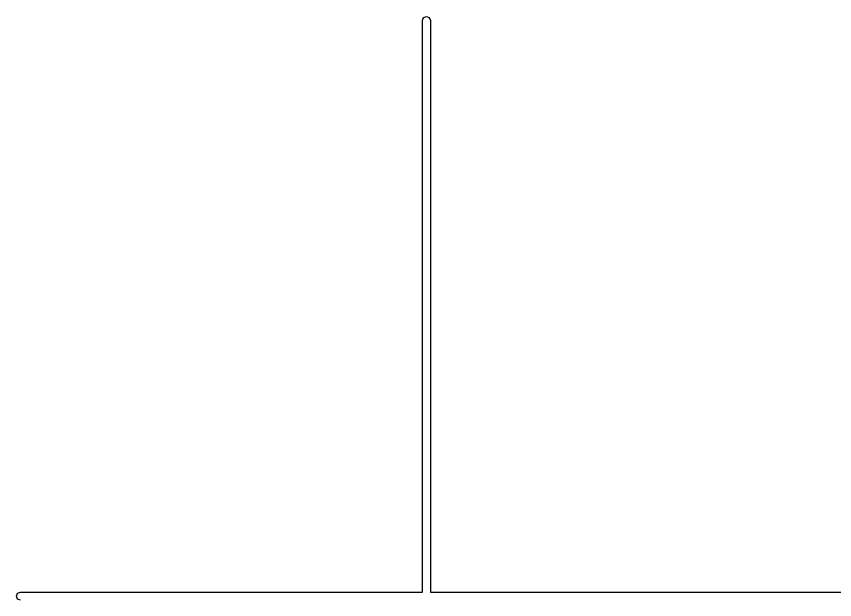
# Model space of a CAD drawing. Extents: x -3.77 to 3.77, y 0.07 to 7.77.
# Drawn here: x -1.2031 to -0.7271, y 6.5531 to 6.8921 of the extents above; entities that cross this region are included whole.
import ezdxf

# ---------------------------------------------------------------- set-up
doc = ezdxf.new("R2010")
doc.units = 0
doc.header["$MEASUREMENT"] = 0
doc.layers.add('BLACK', color=7, linetype='CONTINUOUS')

msp = doc.modelspace()

# ---------------------------------------------------------------- linework, layer by layer
at = {"layer": 'BLACK', "linetype": 'CONTINUOUS'}
for p, q in [((-0.966929, 6.88976), (-0.966237, 6.89143)), ((-0.966929, 6.55748), (-0.966929, 6.88976)), ((-0.966237, 6.89143), (-0.964567, 6.89213)), ((-0.964567, 6.89213), (-0.962897, 6.89143)), ((-0.962897, 6.89143), (-0.962205, 6.88976)), ((-0.962205, 6.88976), (-0.962205, 6.55748)), ((-1.20315, 6.55512), (-1.20246, 6.55679)), ((-1.20246, 6.55679), (-1.20079, 6.55748)), ((-1.20079, 6.55748), (-0.966929, 6.55748)), ((-0.962205, 6.55748), (0.314961, 6.55748)), ((-1.20246, 6.55345), (-1.20315, 6.55512)), ((-1.20079, 6.55276), (-1.20246, 6.55345))]:
    msp.add_line(p, q, dxfattribs=at)

doc.saveas('drawing.dxf')
